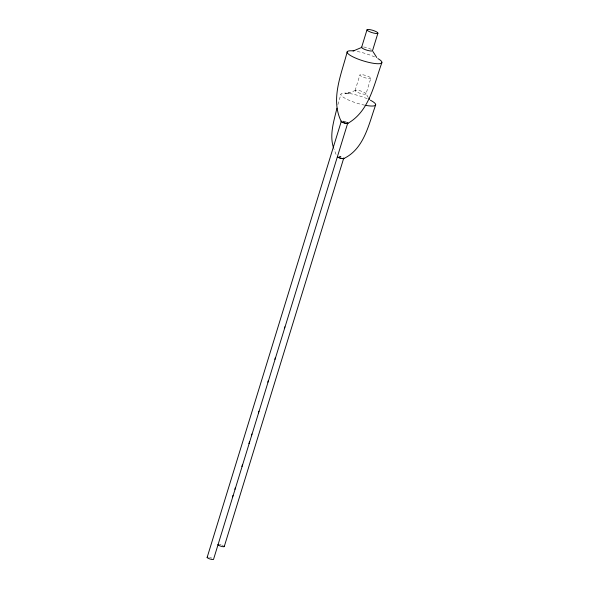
<?xml version="1.0" encoding="UTF-8"?>
<svg xmlns="http://www.w3.org/2000/svg" width="589" height="589" viewBox="0 0 589 589"><rect width="100%" height="100%" fill="white"/><g stroke="black" fill="none" stroke-linecap="round" stroke-linejoin="round"><path stroke-width="0.44" stroke-dasharray="2.94 2.21" d="M337.887 104.636L340.957 94.122M355.115 90.492L359.908 74.921M366.012 93.909A5.706 1.207 17.1 0 0 358.274 90.382A5.706 1.207 17.1 0 0 357.413 92.304A5.706 1.207 17.1 0 0 366.012 93.909L370.798 78.337A5.706 1.207 17.1 0 0 363.06 74.81A5.706 1.207 17.1 0 0 362.198 76.732A5.706 1.207 17.1 0 0 370.798 78.337M355.432 90.264L351.324 92.267L346.759 93.327L349.365 92.944L345.139 93.187L348.018 93.312L347.157 93.224M368.258 97.583L365.953 93.563M336.054 154.436L333.477 147.751M364.76 105.181A18.178 3.843 17.1 0 1 341.009 94.034A18.178 3.843 17.1 0 1 368.339 99.224M339.087 156.299A3.527 0.744 17.1 0 1 340.81 156.733M339.529 156.416A3.357 0.707 17.1 0 1 341.193 156.888M219.358 544.413A3.357 0.707 17.1 0 1 220.949 544.766M221.781 545.031A3.357 0.707 17.1 0 1 223.253 545.642M363.575 46.987A5.706 1.207 17.1 0 1 372.042 49.903M357.236 51.479A18.178 3.843 17.1 0 1 374.567 56.919M343.115 121.135A3.527 0.744 17.1 0 1 344.837 121.57M345.699 121.871A3.527 0.744 17.1 0 1 346.479 122.195M342.798 121.113A3.357 0.707 17.1 0 1 344.388 121.467M345.228 121.732A3.357 0.707 17.1 0 1 346.7 122.335M208.631 557.231A3.357 0.707 17.1 0 1 209.397 557.371M210.221 557.584A3.357 0.707 17.1 0 1 211.849 558.144"/><path stroke-width="0.88" d="M336.945 108.17C333.934 121.032 329.28 134.587 333.477 147.751M347.193 51.817C341.539 74.17 330.201 98.878 341.208 121.415M361.631 47.275L367.013 29.774M207.129 557.444L341.296 121.327A3.357 0.707 17.1 0 0 345.051 123.13A3.357 0.707 17.1 0 0 347.584 122.924M232.449 497.212L232.986 495.452M234.878 489.304L235.416 487.552M241.902 466.473L242.44 464.721M248.926 443.642L249.464 441.89M251.356 435.742L251.901 433.983M258.38 412.911L258.924 411.151M267.833 382.173L268.378 380.413M274.857 359.342L275.402 357.582M284.318 328.603L284.855 326.851M347.724 123.153L213.557 559.27A3.357 0.707 17.1 0 1 209.632 558.873A3.357 0.707 17.1 0 1 207.505 557.179M377.902 33.19A5.706 1.207 17.1 0 1 369.303 31.592A5.706 1.207 17.1 0 1 370.164 29.671A5.706 1.207 17.1 0 1 377.902 33.19L372.52 50.691A5.706 1.207 17.1 0 1 365.872 49.859A5.706 1.207 17.1 0 1 361.948 47.046M224.284 546.452L343.689 158.308M381.871 62.692C373.993 84.323 369.531 111.107 347.701 123.454M375.635 105.004C368.655 124.412 364.252 148.833 343.667 158.61M360.939 47.731L354.247 50.566M353.061 50.809L354.615 50.58L353.547 50.735M376.776 57.531L372.918 51.493M369.678 99.32L368.986 98.51M370.444 100.248A18.178 3.843 17.1 0 1 365.592 105.343M343.829 158.257A3.527 0.744 17.1 0 1 341.502 158.456A3.527 0.744 17.1 0 1 337.431 156.843M343.549 158.08A3.357 0.707 17.1 0 1 341.819 158.463A3.357 0.707 17.1 0 1 337.755 156.998M224.144 546.224A3.357 0.707 17.1 0 1 221.192 546.32A3.357 0.707 17.1 0 1 217.937 544.464M377.91 58.605A18.178 3.843 17.1 0 1 375.672 63.597A18.178 3.843 17.1 0 1 351.147 55.903A18.178 3.843 17.1 0 1 353.393 50.912M347.598 122.829A3.527 0.744 17.1 0 1 344.668 123.072A3.527 0.744 17.1 0 1 341.362 121.062"/></g></svg>
